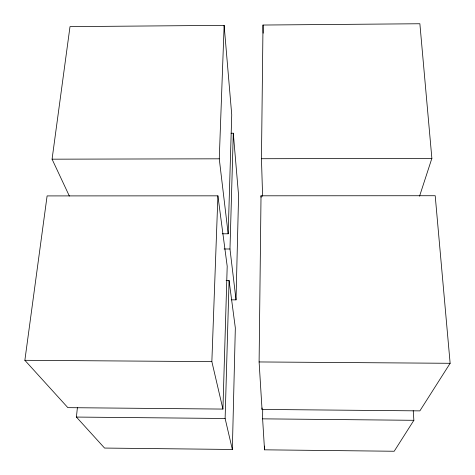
<?xml version="1.0" encoding="UTF-8"?>
<svg xmlns="http://www.w3.org/2000/svg" width="475" height="475" viewBox="0 0 475 475"><rect width="100%" height="100%" fill="white"/><g stroke="black" fill="none" stroke-linecap="round" stroke-linejoin="round"><path stroke-width="0.71" d="M413.22 410.673L413.873 420.304L394.197 451.25L264.527 449.825L262.616 418.849L262.705 409.236M264.527 449.825L264.557 446.114M262.034 409.432L259.101 361.95L261.024 195.807L435.201 195.724L450.134 363.292L419.864 410.881L262.034 409.432L262.046 407.954M262.604 196.282L261.458 158.727L263.007 25.038L419.876 23.75L431.87 158.359L419.556 196.187M77.413 407.485L76.41 417.062L104.559 448.062L232.346 449.469L235.333 327.958L229.075 280.505L226.118 280.493M231.592 299.85L236.027 299.868L238.587 195.51L233.296 133.226L231.082 133.232M232.346 449.469L225.12 418.487L229.075 280.505M236.027 299.868L229.977 249.001L233.296 133.226M222.923 409.076L227.198 266.273L217.906 195.831L47.102 195.914L24.866 360.305L67.866 407.651L222.923 409.076L211.856 361.617L217.906 195.831M222.258 233.789L228.172 233.795L231.735 114.808L224.135 25.359L70.003 26.624L52.072 159.178L69.368 196.068M228.172 233.795L219.26 158.816L224.135 25.359M52.072 159.178L219.26 158.816M261.458 158.727L431.87 158.359M224.069 248.989L229.977 249.001M24.866 360.305L211.856 361.617M259.101 361.95L450.134 363.292M76.41 417.062L225.12 418.487M262.616 418.849L413.873 420.304M261.024 195.807L261.078 197.279M263.007 25.038L263.18 33.185"/></g></svg>
